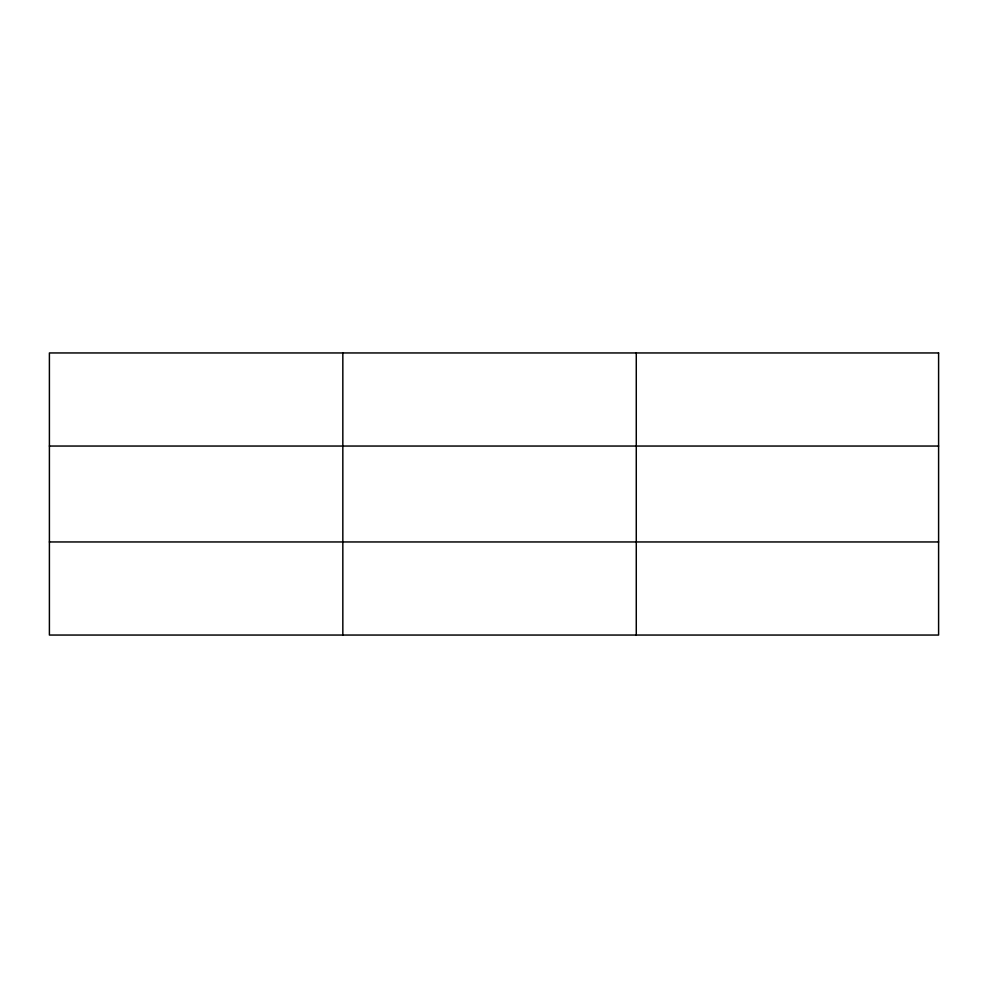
<?xml version="1.0" encoding="UTF-8"?>
<svg xmlns="http://www.w3.org/2000/svg" width="988" height="988" viewBox="0 0 988 988"><rect width="100%" height="100%" fill="white"/><g stroke="black" fill="none" stroke-linecap="round" stroke-linejoin="round"><path stroke-width="1.48" d="M342.836 352.951L342.836 635.049M636.272 352.951L636.272 635.049M49.4 446.045L938.6 446.045M49.4 541.955L938.6 541.955M938.6 352.951L938.6 635.049L49.4 635.049L49.4 352.951L938.6 352.951"/></g></svg>
